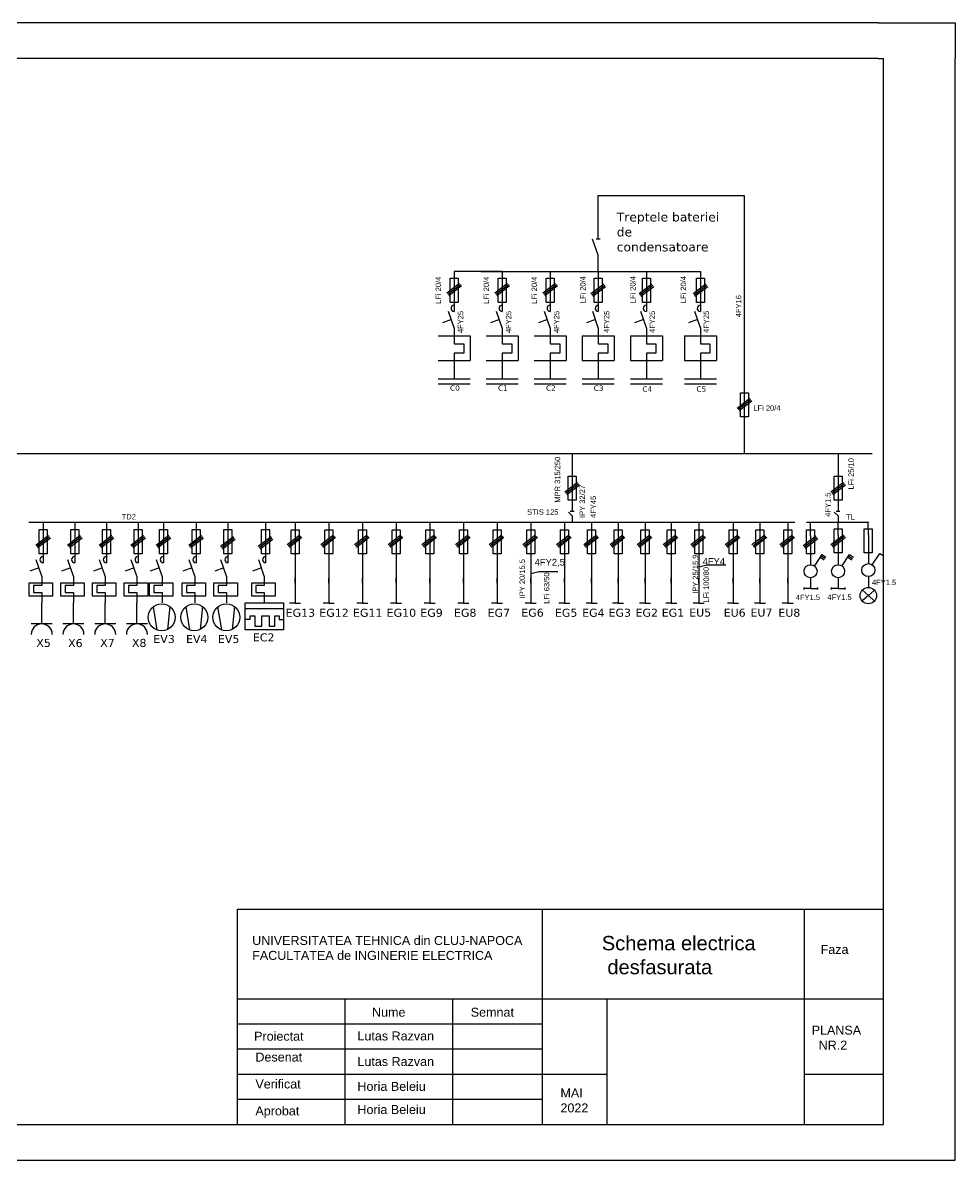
# Model space of a CAD drawing. Header units: millimetres. Extents: x 374 to 824, y -96 to 221.
# Drawn here: x 563.8 to 823.7, y -96.1 to 220.9 of the extents above; entities that cross this region are included whole.
import ezdxf

# ---------------------------------------------------------------- set-up
doc = ezdxf.new("R2010")
doc.units = ezdxf.units.MM
doc.header["$MEASUREMENT"] = 0
for name, color, linetype in [('echipamente', 7, 'Continuous'), ('legenda', 7, 'Continuous'), ('teorii', 7, 'Continuous')]:
    doc.layers.add(name, color=color, linetype=linetype)
doc.styles.add('MtXpl_Verdana', font='verdana.ttf')
doc.styles.get("Standard").update_dxf_attribs({"font": 'arial.ttf'})

msp = doc.modelspace()

# ---------------------------------------------------------------- linework, layer by layer
for p, q in [((802.15, 220.93), (385.15, 220.93)), ((802.15, 220.93), (823.65, 220.93)), ((823.65, 220.93), (823.65, 210.93)), ((802.15, 210.93), (385.15, 210.93)), ((802.15, 210.93), (803.65, 210.93)), ((803.65, -86.07), (803.65, 210.93)), ((823.65, -86.07), (823.65, 210.93)), ((724.15, 163.34), (724.15, 172.77)), ((724.15, 172.77), (764.83, 172.77)), ((764.83, 172.77), (764.83, 100.9)), ((724.15, 160.66), (724.15, 163.34)), ((724.15, 156.16), (722.58, 160.66)), ((724.71, 160.66), (723.6, 160.66)), ((724.2, 151.6), (724.15, 156.16)), ((682.93, 149.7), (685.17, 149.7)), ((682.93, 143.01), (682.93, 149.7)), ((697.43, 151.6), (684.05, 151.6)), ((684.05, 151.6), (684.05, 140.44)), ((685.17, 149.7), (685.17, 143.01)), ((691.5, 151.6), (737.59, 151.6)), ((696.31, 149.7), (698.55, 149.7)), ((696.31, 143.01), (696.31, 149.7)), ((697.43, 151.6), (697.43, 140.44)), ((698.55, 149.7), (698.55, 143.01)), ((709.69, 149.7), (711.93, 149.7)), ((709.69, 143.01), (709.69, 149.7)), ((710.81, 151.6), (710.81, 140.44)), ((711.93, 149.7), (711.93, 143.01)), ((724.2, 151.6), (724.2, 140.44)), ((737.59, 151.6), (737.59, 140.44)), ((737.59, 151.6), (752.69, 151.6)), ((752.63, 151.6), (752.63, 140.44)), ((685.55, 148.29), (682.01, 145.56)), ((685.82, 147.93), (682.28, 145.21)), ((686.1, 147.58), (682.55, 144.86)), ((698.93, 148.29), (695.39, 145.56)), ((699.2, 147.93), (695.66, 145.21)), ((699.48, 147.58), (695.93, 144.86)), ((712.31, 148.29), (708.77, 145.56)), ((712.58, 147.93), (709.04, 145.21)), ((712.86, 147.58), (709.31, 144.86)), ((725.7, 148.07), (722.15, 145.35)), ((725.97, 147.72), (722.43, 144.99)), ((726.24, 147.36), (722.7, 144.64)), ((739.09, 148.07), (735.54, 145.35)), ((739.36, 147.72), (735.81, 144.99)), ((739.63, 147.36), (736.08, 144.64)), ((754.13, 148.07), (750.59, 145.35)), ((754.4, 147.72), (750.86, 144.99)), ((754.68, 147.36), (751.13, 144.64)), ((685.17, 143.01), (682.93, 143.01)), ((698.55, 143.01), (696.31, 143.01)), ((711.93, 143.01), (709.69, 143.01)), ((684.05, 135.94), (682.48, 140.44)), ((697.43, 135.94), (695.86, 140.44)), ((710.81, 135.94), (709.24, 140.44)), ((724.2, 135.94), (722.63, 140.44)), ((737.59, 135.94), (736.01, 140.44)), ((752.63, 135.94), (751.06, 140.44)), ((683.26, 138.19), (680.75, 137.27)), ((696.64, 138.19), (694.13, 137.27)), ((710.02, 138.19), (707.51, 137.27)), ((723.41, 138.19), (720.9, 137.27)), ((736.8, 138.19), (734.28, 137.27)), ((751.84, 138.19), (749.33, 137.27)), ((679.59, 133.71), (688.51, 133.71)), ((684.05, 135.94), (684.05, 131.48)), ((688.51, 133.71), (688.51, 126.81)), ((692.97, 133.71), (701.89, 133.71)), ((697.43, 135.94), (697.43, 131.48)), ((701.89, 133.71), (701.89, 126.81)), ((706.35, 133.71), (715.27, 133.71)), ((710.81, 135.94), (710.81, 131.48)), ((715.27, 133.71), (715.27, 126.81)), ((719.74, 133.71), (728.66, 133.71)), ((719.74, 133.71), (719.74, 126.81)), ((724.2, 135.94), (724.2, 131.48)), ((728.66, 133.71), (728.66, 126.81)), ((733.12, 133.71), (742.05, 133.71)), ((733.12, 133.71), (733.12, 126.81)), ((737.59, 135.94), (737.59, 131.48)), ((742.05, 133.71), (742.05, 126.81)), ((748.17, 133.71), (757.09, 133.71)), ((748.17, 133.71), (748.17, 126.81)), ((752.63, 135.94), (752.63, 131.48)), ((757.09, 133.71), (757.09, 126.81)), ((684.05, 131.48), (686.73, 131.48)), ((686.73, 131.48), (686.73, 128.8)), ((697.43, 131.48), (700.11, 131.48)), ((700.11, 131.48), (700.11, 128.8)), ((710.81, 131.48), (713.49, 131.48)), ((713.49, 131.48), (713.49, 128.8)), ((724.2, 131.48), (726.88, 131.48)), ((726.88, 131.48), (726.88, 128.8)), ((737.59, 131.48), (740.26, 131.48)), ((740.26, 131.48), (740.26, 128.8)), ((752.63, 131.48), (755.31, 131.48)), ((755.31, 131.48), (755.31, 128.8)), ((679.59, 126.81), (688.51, 126.81)), ((686.73, 128.8), (684.05, 128.8)), ((684.05, 128.8), (684.05, 121.66)), ((692.97, 126.81), (701.89, 126.81)), ((700.11, 128.8), (697.43, 128.8)), ((697.43, 128.8), (697.43, 121.66)), ((706.35, 126.81), (715.27, 126.81)), ((713.49, 128.8), (710.81, 128.8)), ((710.81, 128.8), (710.81, 121.66)), ((719.74, 126.81), (728.66, 126.81)), ((726.88, 128.8), (724.2, 128.8)), ((724.2, 128.8), (724.2, 121.66)), ((733.12, 126.81), (742.05, 126.81)), ((740.26, 128.8), (737.59, 128.8)), ((737.59, 128.8), (737.59, 121.66)), ((748.17, 126.81), (757.09, 126.81)), ((755.31, 128.8), (752.63, 128.8)), ((752.63, 128.8), (752.63, 121.66)), ((679.59, 121.66), (688.51, 121.66)), ((692.97, 121.66), (701.89, 121.66)), ((706.35, 121.66), (715.27, 121.66)), ((719.74, 121.66), (728.66, 121.66)), ((733.12, 121.66), (742.05, 121.66)), ((748.17, 121.66), (757.09, 121.66)), ((679.59, 120.32), (688.51, 120.32)), ((692.97, 120.32), (701.89, 120.32)), ((706.35, 120.32), (715.27, 120.32)), ((719.74, 120.32), (728.66, 120.32)), ((733.12, 120.32), (742.05, 120.32)), ((748.17, 120.32), (757.09, 120.32)), ((766.43, 116.18), (762.89, 113.46)), ((766.71, 115.83), (763.16, 113.11)), ((766.98, 115.48), (763.43, 112.75)), ((629.34, 100.9), (800.5, 100.9)), ((718.44, 92.79), (714.89, 90.07)), ((718.71, 92.44), (715.16, 89.72)), ((718.98, 92.09), (715.43, 89.36)), ((792.5, 92.79), (788.95, 90.07)), ((792.77, 92.44), (789.23, 89.72)), ((793.05, 92.09), (789.5, 89.36)), ((779, 81.68), (565.5, 81.68)), ((568.36, 79.66), (570.59, 79.66)), ((568.36, 72.96), (568.36, 79.66)), ((569.48, 81.68), (569.48, 70.4)), ((570.59, 79.66), (570.59, 72.96)), ((577.2, 79.66), (579.43, 79.66)), ((577.2, 72.96), (577.2, 79.66)), ((578.32, 81.68), (578.32, 70.4)), ((579.43, 79.66), (579.43, 72.96)), ((586.04, 79.66), (588.27, 79.66)), ((586.04, 72.96), (586.04, 79.66)), ((587.16, 81.68), (587.16, 70.4)), ((588.27, 79.66), (588.27, 72.96)), ((594.88, 79.66), (597.12, 79.66)), ((594.88, 72.96), (594.88, 79.66)), ((596, 81.68), (596, 70.4)), ((597.12, 79.66), (597.12, 72.96)), ((601.88, 79.66), (604.12, 79.66)), ((601.88, 72.96), (601.88, 79.66)), ((603, 81.68), (603, 70.4)), ((604.12, 79.66), (604.12, 72.96)), ((610.99, 79.66), (613.22, 79.66)), ((610.99, 72.96), (610.99, 79.66)), ((612.1, 81.68), (612.1, 70.4)), ((613.22, 79.66), (613.22, 72.96)), ((626.6, 81.68), (617.22, 81.68)), ((619.88, 79.66), (622.12, 79.66)), ((619.88, 72.96), (619.88, 79.66)), ((621, 81.68), (621, 70.4)), ((622.12, 79.66), (622.12, 72.96)), ((635.98, 81.68), (626.6, 81.68)), ((630.38, 79.66), (632.62, 79.66)), ((630.38, 72.96), (630.38, 79.66)), ((631.5, 81.68), (631.5, 70.4)), ((632.62, 79.66), (632.62, 72.96)), ((645.36, 81.68), (635.98, 81.68)), ((638.6, 72.92), (638.6, 79.61)), ((638.6, 79.61), (640.83, 79.61)), ((639.72, 81.68), (639.72, 59.2)), ((640.83, 79.61), (640.83, 72.92)), ((647.98, 72.92), (647.98, 79.61)), ((647.98, 79.61), (650.21, 79.61)), ((649.1, 81.68), (649.1, 59.2)), ((650.21, 79.61), (650.21, 72.92)), ((657.36, 72.92), (657.36, 79.61)), ((657.36, 79.61), (659.59, 79.61)), ((658.48, 81.68), (658.48, 59.2)), ((659.59, 79.61), (659.59, 72.92)), ((666.74, 72.92), (666.74, 79.61)), ((666.74, 79.61), (668.97, 79.61)), ((667.86, 81.68), (667.86, 59.2)), ((668.97, 79.61), (668.97, 72.92)), ((676.12, 72.92), (676.12, 79.61)), ((676.12, 79.61), (678.35, 79.61)), ((677.24, 81.68), (677.24, 59.2)), ((678.35, 79.61), (678.35, 72.92)), ((685.5, 72.92), (685.5, 79.61)), ((685.5, 79.61), (687.73, 79.61)), ((686.62, 81.68), (686.62, 59.2)), ((687.73, 79.61), (687.73, 72.92)), ((694.87, 72.92), (694.87, 79.61)), ((694.87, 79.61), (697.1, 79.61)), ((695.98, 81.68), (695.98, 59.2)), ((697.1, 79.61), (697.1, 72.92)), ((704.25, 72.92), (704.25, 79.61)), ((704.25, 79.61), (706.49, 79.61)), ((705.37, 81.68), (705.37, 59.2)), ((706.49, 79.61), (706.49, 72.92)), ((713.59, 79.61), (715.83, 79.61)), ((713.63, 72.92), (713.63, 79.61)), ((713.63, 79.61), (715.87, 79.61)), ((714.75, 81.68), (714.75, 59.2)), ((715.87, 79.61), (715.87, 72.92)), ((721.21, 72.92), (721.21, 79.61)), ((721.21, 79.61), (723.45, 79.61)), ((722.33, 81.68), (722.33, 59.2)), ((723.45, 79.61), (723.45, 72.92)), ((728.58, 72.92), (728.58, 79.61)), ((728.58, 79.61), (730.81, 79.61)), ((729.69, 81.68), (729.69, 59.2)), ((730.81, 79.61), (730.81, 72.92)), ((736.09, 72.92), (736.09, 79.61)), ((736.09, 79.61), (738.33, 79.61)), ((737.21, 81.68), (737.21, 59.2)), ((738.33, 79.61), (738.33, 72.92)), ((743.38, 72.92), (743.38, 79.61)), ((743.38, 79.61), (745.62, 79.61)), ((744.5, 81.68), (744.5, 59.2)), ((745.62, 79.61), (745.62, 72.92)), ((751.06, 79.61), (753.29, 79.61)), ((751.06, 72.92), (751.06, 79.61)), ((752.17, 81.68), (752.17, 59.2)), ((753.29, 79.61), (753.29, 72.92)), ((760.65, 79.61), (762.88, 79.61)), ((760.65, 72.92), (760.65, 79.61)), ((761.76, 81.68), (761.76, 59.2)), ((762.88, 79.61), (762.88, 72.92)), ((768.12, 79.61), (770.35, 79.61)), ((768.12, 72.92), (768.12, 79.61)), ((769.23, 81.68), (769.23, 59.2)), ((770.35, 79.61), (770.35, 72.92)), ((775.88, 72.92), (775.88, 79.61)), ((775.88, 79.61), (778.12, 79.61)), ((777, 81.68), (777, 59.2)), ((778.12, 79.61), (778.12, 72.92)), ((799.57, 81.68), (782.22, 81.68)), ((783.34, 77.91), (783.34, 81.68)), ((791, 78.24), (791, 81.68)), ((799.44, 78.24), (799.35, 81.68)), ((570.98, 78), (567.43, 75.28)), ((571.25, 77.65), (567.7, 74.93)), ((571.52, 77.3), (567.97, 74.57)), ((579.82, 78), (576.27, 75.28)), ((580.09, 77.65), (576.54, 74.93)), ((580.36, 77.3), (576.82, 74.57)), ((588.66, 78), (585.11, 75.28)), ((588.93, 77.65), (585.38, 74.93)), ((589.2, 77.3), (585.66, 74.57)), ((597.5, 78), (593.95, 75.28)), ((597.77, 77.65), (594.23, 74.93)), ((598.05, 77.3), (594.5, 74.57)), ((604.5, 78), (600.96, 75.28)), ((604.77, 77.65), (601.23, 74.93)), ((605.05, 77.3), (601.5, 74.57)), ((613.61, 78), (610.06, 75.28)), ((613.88, 77.65), (610.33, 74.93)), ((614.15, 77.3), (610.6, 74.57)), ((622.5, 77.65), (618.96, 74.93)), ((622.77, 77.3), (619.23, 74.57)), ((623.05, 76.94), (619.5, 74.22)), ((633, 77.65), (629.46, 74.93)), ((633.27, 77.3), (629.73, 74.57)), ((633.55, 76.94), (630, 74.22)), ((641.05, 78.14), (637.51, 75.41)), ((641.33, 77.78), (637.78, 75.06)), ((641.6, 77.43), (638.05, 74.7)), ((650.43, 78.14), (646.89, 75.41)), ((650.71, 77.78), (647.16, 75.06)), ((650.98, 77.43), (647.43, 74.7)), ((659.81, 78.14), (656.27, 75.41)), ((660.09, 77.78), (656.54, 75.06)), ((660.36, 77.43), (656.81, 74.7)), ((669.19, 78.14), (665.65, 75.41)), ((669.47, 77.78), (665.92, 75.06)), ((669.74, 77.43), (666.19, 74.7)), ((678.57, 78.14), (675.03, 75.41)), ((678.85, 77.78), (675.3, 75.06)), ((679.12, 77.43), (675.57, 74.7)), ((687.95, 78.14), (684.41, 75.41)), ((688.23, 77.78), (684.68, 75.06)), ((688.5, 77.43), (684.95, 74.7)), ((697.32, 78.14), (693.77, 75.41)), ((697.59, 77.78), (694.04, 75.06)), ((697.86, 77.43), (694.31, 74.7)), ((706.71, 78.14), (703.16, 75.41)), ((706.98, 77.78), (703.43, 75.06)), ((707.25, 77.43), (703.7, 74.7)), ((716.09, 78.14), (712.54, 75.41)), ((716.36, 77.78), (712.81, 75.06)), ((716.63, 77.43), (713.08, 74.7)), ((723.67, 78.14), (720.12, 75.41)), ((723.94, 77.78), (720.39, 75.06)), ((724.21, 77.43), (720.66, 74.7)), ((731.03, 78.14), (727.48, 75.41)), ((731.3, 77.78), (727.76, 75.06)), ((731.57, 77.43), (728.03, 74.7)), ((738.55, 78.14), (735, 75.41)), ((738.82, 77.78), (735.27, 75.06)), ((739.09, 77.43), (735.54, 74.7)), ((745.84, 78.14), (742.29, 75.41)), ((746.11, 77.78), (742.56, 75.06)), ((746.38, 77.43), (742.83, 74.7)), ((753.51, 78.14), (749.96, 75.41)), ((753.78, 77.78), (750.23, 75.06)), ((754.05, 77.43), (750.5, 74.7)), ((763.1, 78.14), (759.55, 75.41)), ((763.37, 77.78), (759.82, 75.06)), ((763.64, 77.43), (760.1, 74.7)), ((770.57, 78.14), (767.02, 75.41)), ((770.84, 77.78), (767.3, 75.06)), ((771.11, 77.43), (767.57, 74.7)), ((778.34, 78.14), (774.79, 75.41)), ((778.61, 77.78), (775.06, 75.06)), ((778.88, 77.43), (775.33, 74.7)), ((784.84, 77.83), (781.3, 75.11)), ((785.12, 77.48), (781.57, 74.75)), ((785.39, 77.13), (781.84, 74.4)), ((792.5, 78.16), (788.95, 75.44)), ((792.77, 77.81), (789.23, 75.08)), ((793.05, 77.45), (789.5, 74.73)), ((570.59, 72.96), (568.36, 72.96)), ((579.43, 72.96), (577.2, 72.96)), ((588.27, 72.96), (586.04, 72.96)), ((597.12, 72.96), (594.88, 72.96)), ((604.12, 72.96), (601.88, 72.96)), ((613.22, 72.96), (610.99, 72.96)), ((622.12, 72.96), (619.88, 72.96)), ((632.62, 72.96), (630.38, 72.96)), ((640.83, 72.92), (638.6, 72.92)), ((650.21, 72.92), (647.98, 72.92)), ((659.59, 72.92), (657.36, 72.92)), ((668.97, 72.92), (666.74, 72.92)), ((678.35, 72.92), (676.12, 72.92)), ((687.73, 72.92), (685.5, 72.92)), ((697.1, 72.92), (694.87, 72.92)), ((706.49, 72.92), (704.25, 72.92)), ((715.87, 72.92), (713.63, 72.92)), ((723.45, 72.92), (721.21, 72.92)), ((730.81, 72.92), (728.58, 72.92)), ((738.33, 72.92), (736.09, 72.92)), ((745.62, 72.92), (743.38, 72.92)), ((753.29, 72.92), (751.06, 72.92)), ((762.88, 72.92), (760.65, 72.92)), ((770.35, 72.92), (768.12, 72.92)), ((778.12, 72.92), (775.88, 72.92)), ((800.5, 69.86), (802.62, 73.06)), ((802.62, 73.06), (803.73, 72.32)), ((569.11, 66.73), (567.54, 71.23)), ((577.95, 66.73), (576.38, 71.23)), ((586.79, 66.73), (585.22, 71.23)), ((595.63, 66.73), (594.06, 71.23)), ((602.63, 66.73), (601.06, 71.23)), ((611.74, 66.73), (610.17, 71.23)), ((620.63, 66.73), (619.06, 71.23)), ((631.13, 66.73), (629.56, 71.23)), ((754.49, 69.81), (752.17, 69.23)), ((759.74, 69.81), (754.49, 69.81)), ((784.41, 69.53), (786.53, 72.73)), ((786.04, 71.98), (787.14, 71.25)), ((786.28, 72.36), (787.39, 71.62)), ((786.53, 72.73), (787.63, 72)), ((791, 70.2), (791, 69.88)), ((792.07, 69.53), (794.19, 72.73)), ((793.69, 71.98), (794.8, 71.25)), ((793.94, 72.36), (795.05, 71.62)), ((794.19, 72.73), (795.29, 72)), ((568.32, 68.98), (565.81, 68.06)), ((569.11, 66.73), (569.11, 64.11)), ((577.17, 68.98), (574.65, 68.06)), ((577.95, 66.73), (577.95, 64.11)), ((586.01, 68.98), (583.49, 68.06)), ((586.79, 66.73), (586.79, 64.11)), ((594.85, 68.98), (592.33, 68.06)), ((595.63, 66.73), (595.63, 64.11)), ((601.85, 68.98), (599.33, 68.06)), ((602.63, 66.73), (602.63, 64.11)), ((610.95, 68.98), (608.44, 68.06)), ((611.74, 66.73), (611.74, 64.11)), ((619.85, 68.98), (617.33, 68.06)), ((620.63, 66.73), (620.63, 64.11)), ((630.35, 68.98), (627.83, 68.06)), ((631.13, 66.73), (631.13, 64.11)), ((707.69, 67.92), (705.37, 67.35)), ((712.93, 67.92), (707.69, 67.92)), ((799.44, 66.57), (799.44, 63.56)), ((565.58, 64.88), (572.12, 64.88)), ((565.58, 61.12), (565.58, 64.88)), ((569.11, 64.11), (566.78, 64.11)), ((566.78, 64.11), (566.78, 62.13)), ((572.12, 64.88), (572.12, 61.12)), ((574.42, 64.88), (580.96, 64.88)), ((574.42, 61.12), (574.42, 64.88)), ((577.95, 64.11), (575.62, 64.11)), ((575.62, 64.11), (575.62, 62.13)), ((580.96, 64.88), (580.96, 61.12)), ((583.26, 64.88), (589.8, 64.88)), ((583.26, 61.12), (583.26, 64.88)), ((586.79, 64.11), (584.46, 64.11)), ((584.46, 64.11), (584.46, 62.13)), ((589.8, 64.88), (589.8, 61.12)), ((592.11, 64.88), (598.64, 64.88)), ((592.11, 61.12), (592.11, 64.88)), ((595.63, 64.11), (593.3, 64.11)), ((593.3, 64.11), (593.3, 62.13)), ((598.64, 64.88), (598.64, 61.12)), ((599.11, 64.88), (605.64, 64.88)), ((599.11, 61.12), (599.11, 64.88)), ((602.63, 64.11), (600.3, 64.11)), ((600.3, 64.11), (600.3, 62.13)), ((605.64, 64.88), (605.64, 61.12)), ((608.21, 64.88), (614.75, 64.88)), ((608.21, 61.12), (608.21, 64.88)), ((611.74, 64.11), (609.41, 64.11)), ((609.41, 64.11), (609.41, 62.13)), ((614.75, 64.88), (614.75, 61.12)), ((617.11, 64.88), (623.64, 64.88)), ((617.11, 61.12), (617.11, 64.88)), ((620.63, 64.11), (618.3, 64.11)), ((618.3, 64.11), (618.3, 62.13)), ((623.64, 64.88), (623.64, 61.12)), ((627.61, 64.88), (634.14, 64.88)), ((627.61, 61.12), (627.61, 64.88)), ((631.13, 64.11), (628.8, 64.11)), ((628.8, 64.11), (628.8, 62.13)), ((634.14, 64.88), (634.14, 61.12)), ((639.72, 64.78), (639.72, 66.11)), ((649.1, 64.78), (649.1, 66.11)), ((658.48, 64.78), (658.48, 66.11)), ((667.86, 64.78), (667.86, 66.11)), ((677.24, 64.78), (677.24, 66.11)), ((686.62, 64.78), (686.62, 66.11)), ((695.98, 64.78), (695.98, 66.11)), ((705.37, 64.78), (705.37, 66.11)), ((714.75, 64.78), (714.75, 66.11)), ((722.33, 64.78), (722.33, 66.11)), ((729.69, 64.78), (729.69, 66.11)), ((737.21, 64.78), (737.21, 66.11)), ((744.5, 64.78), (744.5, 66.11)), ((752.17, 64.78), (752.17, 66.11)), ((761.76, 64.78), (761.76, 66.11)), ((769.23, 64.78), (769.23, 66.11)), ((777, 64.78), (777, 66.11)), ((781.44, 63.54), (781.44, 62.94)), ((783.34, 66.24), (783.34, 63.24)), ((785.25, 63.54), (785.25, 62.94)), ((789.09, 63.54), (789.09, 62.94)), ((791, 66.24), (791, 63.24)), ((792.91, 63.54), (792.91, 62.94)), ((572.12, 61.12), (565.58, 61.12)), ((566.78, 62.13), (569.11, 62.13)), ((569.11, 62.13), (569.11, 59.31)), ((580.96, 61.12), (574.42, 61.12)), ((575.62, 62.13), (577.95, 62.13)), ((577.95, 62.13), (577.95, 59.31)), ((589.8, 61.12), (583.26, 61.12)), ((584.46, 62.13), (586.79, 62.13)), ((586.79, 62.13), (586.79, 59.31)), ((598.64, 61.12), (592.11, 61.12)), ((593.3, 62.13), (595.63, 62.13)), ((595.63, 62.13), (595.63, 59.31)), ((605.64, 61.12), (599.11, 61.12)), ((600.3, 62.13), (602.63, 62.13)), ((602.63, 62.13), (602.63, 59.31)), ((614.75, 61.12), (608.21, 61.12)), ((609.41, 62.13), (611.74, 62.13)), ((611.74, 62.13), (611.74, 59.31)), ((623.64, 61.12), (617.11, 61.12)), ((618.3, 62.13), (620.63, 62.13)), ((620.63, 62.13), (620.63, 59.31)), ((634.14, 61.12), (627.61, 61.12)), ((628.8, 62.13), (631.13, 62.13)), ((631.13, 62.13), (631.13, 59.31)), ((783.34, 63.24), (781.42, 63.24)), ((783.34, 63.24), (785.26, 63.24)), ((791, 63.24), (789.08, 63.24)), ((791, 63.24), (792.92, 63.24)), ((799.44, 61.29), (797.7, 59.81)), ((799.44, 61.29), (797.77, 62.83)), ((799.44, 61.29), (801.17, 62.76)), ((799.44, 61.29), (801.11, 59.74)), ((569.11, 53.4), (569.11, 59.31)), ((577.95, 53.4), (577.95, 59.31)), ((586.79, 53.4), (586.79, 59.31)), ((595.63, 53.4), (595.63, 59.31)), ((601.29, 51.7), (600.21, 58.13)), ((604.82, 58.22), (604.13, 51.79)), ((610.4, 51.7), (609.31, 58.13)), ((613.93, 58.22), (613.23, 51.79)), ((619.29, 51.7), (618.21, 58.13)), ((622.82, 58.22), (622.13, 51.79)), ((625.83, 51.73), (625.83, 59.31)), ((625.83, 59.31), (636.44, 59.31)), ((625.83, 57.71), (636.44, 57.71)), ((625.83, 51.73), (625.83, 57.42)), ((625.83, 51.73), (625.83, 57.42)), ((636.44, 59.31), (636.44, 51.73)), ((639.72, 59.2), (638.19, 59.2)), ((639.72, 59.2), (641.25, 59.2)), ((649.1, 59.2), (647.57, 59.2)), ((649.1, 59.2), (650.63, 59.2)), ((658.48, 59.2), (656.95, 59.2)), ((658.48, 59.2), (660.01, 59.2)), ((667.86, 59.2), (666.33, 59.2)), ((667.86, 59.2), (669.39, 59.2)), ((677.24, 59.2), (675.71, 59.2)), ((677.24, 59.2), (678.77, 59.2)), ((686.62, 59.2), (685.09, 59.2)), ((686.62, 59.2), (688.15, 59.2)), ((695.98, 59.2), (694.45, 59.2)), ((695.98, 59.2), (697.51, 59.2)), ((705.37, 59.2), (703.84, 59.2)), ((705.37, 59.2), (706.9, 59.2)), ((714.75, 59.2), (713.22, 59.2)), ((714.75, 59.2), (716.28, 59.2)), ((722.33, 59.2), (720.8, 59.2)), ((722.33, 59.2), (723.86, 59.2)), ((729.69, 59.2), (728.16, 59.2)), ((729.69, 59.2), (731.23, 59.2)), ((737.21, 59.2), (735.68, 59.2)), ((737.21, 59.2), (738.74, 59.2)), ((744.5, 59.2), (742.97, 59.2)), ((744.5, 59.2), (746.03, 59.2)), ((752.17, 59.2), (750.64, 59.2)), ((752.17, 59.2), (753.7, 59.2)), ((761.76, 59.2), (760.23, 59.2)), ((761.76, 59.2), (763.29, 59.2)), ((769.23, 59.2), (767.7, 59.2)), ((769.23, 59.2), (770.77, 59.2)), ((777, 59.2), (775.47, 59.2)), ((777, 59.2), (778.53, 59.2)), ((627.15, 54.58), (625.83, 54.58)), ((627.15, 54.58), (627.15, 55.63)), ((627.15, 55.63), (628.48, 55.63)), ((628.48, 55.63), (628.48, 52.72)), ((630.47, 52.72), (630.47, 55.63)), ((630.47, 55.63), (632.46, 55.63)), ((632.46, 55.63), (632.46, 52.72)), ((634.1, 52.72), (634.1, 55.63)), ((634.1, 55.63), (635.3, 55.63)), ((635.3, 55.63), (635.3, 54.58)), ((635.3, 54.58), (636.44, 54.58)), ((572.04, 53.4), (566.18, 53.4)), ((580.88, 53.4), (575.02, 53.4)), ((636.44, 51.73), (625.83, 51.73)), ((625.83, 51.73), (625.83, 51.73)), ((628.48, 52.72), (630.47, 52.72)), ((632.46, 52.72), (634.1, 52.72)), ((623.65, -51.07), (623.65, -26.07)), ((623.65, -26.07), (803.65, -26.07)), ((708.65, -86.07), (708.65, -26.07)), ((781.65, -86.07), (781.65, -26.07)), ((803.65, -86.07), (803.65, -26.07)), ((623.65, -58.07), (623.65, -51.07)), ((623.65, -51.07), (803.65, -51.07)), ((653.65, -86.07), (653.65, -51.07)), ((683.65, -86.07), (683.65, -51.07)), ((726.65, -86.07), (726.65, -51.07)), ((623.65, -65.07), (623.65, -58.07)), ((623.65, -58.07), (708.65, -58.07)), ((623.65, -72.07), (623.65, -65.07)), ((623.65, -65.07), (708.65, -65.07)), ((623.65, -79.07), (623.65, -72.07)), ((623.65, -72.07), (708.65, -72.07)), ((708.65, -72.07), (726.65, -72.07)), ((781.65, -72.07), (803.65, -72.07)), ((623.65, -86.07), (623.65, -79.07)), ((623.65, -79.07), (708.65, -79.07)), ((385.15, -86.07), (802.15, -86.07)), ((623.65, -86.07), (653.65, -86.07)), ((653.65, -86.07), (683.65, -86.07)), ((683.65, -86.07), (708.65, -86.07)), ((708.65, -86.07), (726.65, -86.07)), ((726.65, -86.07), (781.65, -86.07)), ((781.65, -86.07), (803.65, -86.07)), ((802.15, -86.07), (803.65, -86.07)), ((823.65, -96.07), (823.65, -86.07)), ((385.15, -96.07), (802.15, -96.07)), ((802.15, -96.07), (823.65, -96.07))]:
    msp.add_line(p, q)
for points in [[(723.08, 149.7), (725.31, 149.7), (725.31, 143.01), (723.08, 143.01)], [(736.47, 149.7), (738.7, 149.7), (738.7, 143.01), (736.47, 143.01)], [(751.51, 149.7), (753.75, 149.7), (753.75, 143.01), (751.51, 143.01)], [(763.82, 117.82), (766.05, 117.82), (766.05, 111.12), (763.82, 111.12)], [(715.81, 94.57), (718.04, 94.57), (718.04, 87.87), (715.81, 87.87)], [(789.87, 94.57), (792.1, 94.57), (792.1, 87.87), (789.87, 87.87)], [(782.21, 79.6), (784.45, 79.6), (784.45, 72.91), (782.21, 72.91)], [(789.87, 79.93), (792.1, 79.93), (792.1, 73.24), (789.87, 73.24)], [(798.31, 79.93), (800.54, 79.93), (800.54, 73.24), (798.31, 73.24)]]:
    msp.add_lwpolyline(points, close=True)
for points in [[(589.72, 53.4), (583.86, 53.4)], [(598.56, 53.4), (592.71, 53.4)]]:
    msp.add_lwpolyline(points)
for centre, radius in [((783.34, 68.06), 1.82), ((791, 68.06), 1.82), ((799.44, 68.39), 1.82), ((799.44, 61.29), 2.28), ((602.54, 55.23), 3.77), ((611.64, 55.23), 3.77), ((620.54, 55.23), 3.77)]:
    msp.add_circle(centre, radius)
for centre, radius, start, end in [((684.05, 141.33), 0.893, 90, 270), ((697.43, 141.33), 0.893, 90, 270), ((710.81, 141.33), 0.893, 90, 270), ((724.2, 141.33), 0.893, 90, 270), ((737.59, 141.33), 0.893, 90, 270), ((752.63, 141.33), 0.893, 90, 270), ((569.48, 71.29), 0.893, 90, 270), ((578.32, 71.29), 0.893, 90, 270), ((587.16, 71.29), 0.893, 90, 270), ((596, 71.29), 0.893, 90, 270), ((603, 71.29), 0.893, 90, 270), ((612.1, 71.29), 0.893, 90, 270), ((621, 71.29), 0.893, 90, 270), ((631.5, 71.29), 0.893, 90, 270), ((569.11, 50.47), 2.93, 0, 180), ((577.95, 50.47), 2.93, 0, 180), ((586.79, 50.47), 2.93, 0, 180), ((595.63, 50.47), 2.93, 0, 180)]:
    msp.add_arc(centre, radius, start, end)
at = {"layer": 'echipamente'}
for p, q in [((716.94, 100.9), (716.94, 92.87)), ((791, 100.9), (791, 92.87)), ((716.94, 92.87), (716.94, 84.84)), ((791, 92.87), (791, 84.84)), ((716.94, 83.5), (715.88, 84.52)), ((716.4, 84.84), (717.47, 84.84)), ((791, 83.5), (789.94, 84.52)), ((790.46, 84.84), (791.54, 84.84)), ((783.34, 77.91), (783.34, 69.88)), ((791, 78.24), (791, 70.2)), ((799.44, 78.24), (799.44, 70.2))]:
    msp.add_line(p, q, dxfattribs=at)
at = {"layer": 'legenda', "ltscale": 4}
for p, q in [((470.06, 100.9), (629.34, 100.9)), ((716.94, 83.5), (716.94, 81.68)), ((791, 83.5), (791, 81.68))]:
    msp.add_line(p, q, dxfattribs=at)

# ---------------------------------------------------------------- texts
for s, p in [('LFi 20/4', (680.35, 142.59)), ('LFi 20/4', (693.73, 142.59)), ('LFi 20/4', (707.11, 142.59)), ('4FY25', (686.55, 134.45)), ('4FY25', (699.93, 134.45)), ('4FY25', (713.31, 134.45)), ('IPY 20/15.5', (703.74, 60.51)), ('IPY 25/15,9', (751.99, 61.77)), ('LFi 63/50', (710.54, 59)), ('LFi 100/80', (755, 59.36))]:
    msp.add_text(s, height=1.5, rotation=90).set_placement(p)
at = {"style": 'MtXpl_Verdana'}
for s, height, p in [('C0', 1.5, (682.86, 118.39)), ('C1', 1.5, (696.24, 118.39)), ('C2', 1.5, (709.62, 118.39)), ('EG13', 2.231, (637.08, 55.39)), ('EG12', 2.231, (646.46, 55.39)), ('EG11', 2.231, (655.84, 55.39)), ('EG10', 2.231, (665.22, 55.39)), ('EG9', 2.231, (674.6, 55.39)), ('EG8', 2.231, (683.98, 55.39)), ('EG7', 2.231, (693.35, 55.39)), ('EG6', 2.231, (702.73, 55.4)), ('EG5', 2.231, (712.11, 55.39)), ('EG4', 2.231, (719.69, 55.39)), ('EG3', 2.231, (727.06, 55.4)), ('EG2', 2.231, (734.57, 55.4)), ('EG1', 2.231, (741.86, 55.4)), ('EU5', 2.231, (749.53, 55.44)), ('EU6', 2.231, (759.13, 55.4)), ('EU7', 2.231, (766.6, 55.44)), ('EU8', 2.231, (774.36, 55.39)), ('EC2', 2.231, (627.94, 48.53)), ('X5', 2.231, (567.61, 46.98)), ('X6', 2.231, (576.46, 46.94))]:
    msp.add_text(s, height=height, dxfattribs=at).set_placement(p)
msp.add_text('4FY1.5', height=1.5).set_placement((779.23, 60.07))
at = {"attachment_point": 1}
for s, insert, char_height, width in [('{\\fVerdana|b0|i0|c0|p34;Treptele bateriei de condensatoare}', (729.33, 168.04), 2.5, 28.6058), ('{\\fVerdana|b0|i0|c0|p34;C3}', (722.9, 119.84), 1.5, 2.4072), ('{\\fVerdana|b0|i0|c0|p34;C4}', (736.47, 119.59), 1.5, 2.4072), ('{\\fVerdana|b0|i0|c0|p34;C5}', (751.52, 119.59), 1.5, 2.4072), ('{\\fVerdana|b0|i0|c0|p34;X7}', (585.4, 49.22), 2.2313, 5.9967), ('{\\fVerdana|b0|i0|c0|p34;X8}', (594.24, 49.22), 2.2313, 5.9967), ('{\\fVerdana|b0|i0|c0|p34;EV3}', (600.2, 50.31), 2.2313, 5.9967), ('{\\fVerdana|b0|i0|c0|p34;EV4}', (609.31, 50.31), 2.2313, 5.9967), ('{\\fVerdana|b0|i0|c0|p34;EV5}', (618.2, 50.31), 2.2313, 5.9967)]:
    msp.add_mtext(s, dxfattribs=dict(at, insert=insert, char_height=char_height, width=width))
at = {"char_height": 1.5, "attachment_point": 1, "rotation": 90}
for s, width, heights, insert in [('\\A1;LFi 20/4', 12.2769, [2.49], (719.13, 142.75)), ('\\A1;LFi 20/4', 12.2769, [2.49], (733.08, 142.75)), ('\\A1;LFi 20/4', 12.2769, [2.49], (747.15, 142.75)), ('\\A1;4FY16', 8.188, [1.59], (762.52, 138.86)), ('\\A1;4FY25', 8.188, [1.59], (725.78, 134.48)), ('\\A1;4FY25', 8.188, [1.59], (738.48, 134.48)), ('\\A1;4FY25', 8.188, [1.59], (753.53, 134.48)), ('\\A1;MPR 315/250', 14.9731, [3.15], (712.07, 87.17)), ('\\A1;LFi 25/10', 12.2769, [2.49], (793.87, 90.86)), ('\\A1;IPY 32/27', 16.7153, [2.69], (718.97, 82.92)), ('\\A1;4FY45', 8.188, [1.59], (722.05, 82.92)), ('\\A1;4FY1.5', 12.2769, [2.49], (787.41, 83.25))]:
    msp.add_mtext_dynamic_manual_height_columns(s, width=width, gutter_width=0.893, heights=heights, dxfattribs=dict(at, insert=insert))
at = {"attachment_point": 1}
for s, width, gutter_width, heights, insert, char_height in [('\\A1;LFi 20/4', 11.1554, 0.893, [2.33], (767.4, 114.32), 1.5), ('\\A1;TD2', 8.188, 0.893, [1.59], (591.39, 84), 1.5), ('\\A1;STIS 125', 11.1554, 0.893, [2.33], (704.36, 85.33), 1.5), ('\\A1;TL', 8.188, 0.893, [1.59], (793.25, 83.94), 1.5), ('\\A1;4FY1.5', 8.188, 0.893, [1.59], (800.44, 65.71), 1.5), ('\\A1;4FY1.5', 8.188, 0.893, [1.59], (788.03, 61.6), 1.5), ('UNIVERSITATEA TEHNICA din CLUJ-NAPOCA\\PFACULTATEA de INGINERIE ELECTRICA', 78.1909, 12.5, [12.05], (627.75, -33.57), 2.5), ('Schema electrica\\P desfasurata', 80.4866, 11.74, [13.75], (725.18, -33.57), 4), ('Faza', 17.5, 12.5, [0], (786.15, -36.07), 2.5), ('Nume', 25.1025, 12.5, [0], (661.15, -53.57), 2.5), ('Semnat', 18.9965, 12.5, [0], (688.65, -53.57), 2.5), ('Proiectat', 29.3865, 12.5, [0], (628.29, -60.26), 2.5), ('Lutas Razvan', 25.1025, 12.5, [2.59], (657.08, -60.18), 2.5), ('PLANSA \\P  NR.2', 17.5, 12.5, [0], (783.65, -58.57), 2.5), ('Desenat', 28.2025, 12.5, [0], (628.65, -66.07), 2.5), ('Lutas Razvan', 25.1025, 12.5, [0], (657.08, -67.31), 2.5), ('Verificat', 27.449, 12.5, [0], (628.65, -73.57), 2.5), ('Horia Beleiu', 25.1025, 12.5, [0], (657.08, -74.24), 2.5), ('MAI\\P2022', 12.5, 12.5, [0], (713.65, -76.07), 2.5), ('Aprobat', 27.9865, 12.5, [0], (628.65, -81.07), 2.5), ('Horia Beleiu', 25.1025, 12.5, [0], (657.08, -80.7), 2.5)]:
    msp.add_mtext_dynamic_manual_height_columns(s, width=width, gutter_width=gutter_width, heights=heights, dxfattribs=dict(at, insert=insert, char_height=char_height))
at = {"layer": 'teorii'}
for s, p in [('4FY2,5', (706.45, 69.65)), ('4FY4', (753.25, 69.86))]:
    msp.add_text(s, height=1.875, rotation=360, dxfattribs=at).set_placement(p)

doc.saveas('drawing.dxf')
